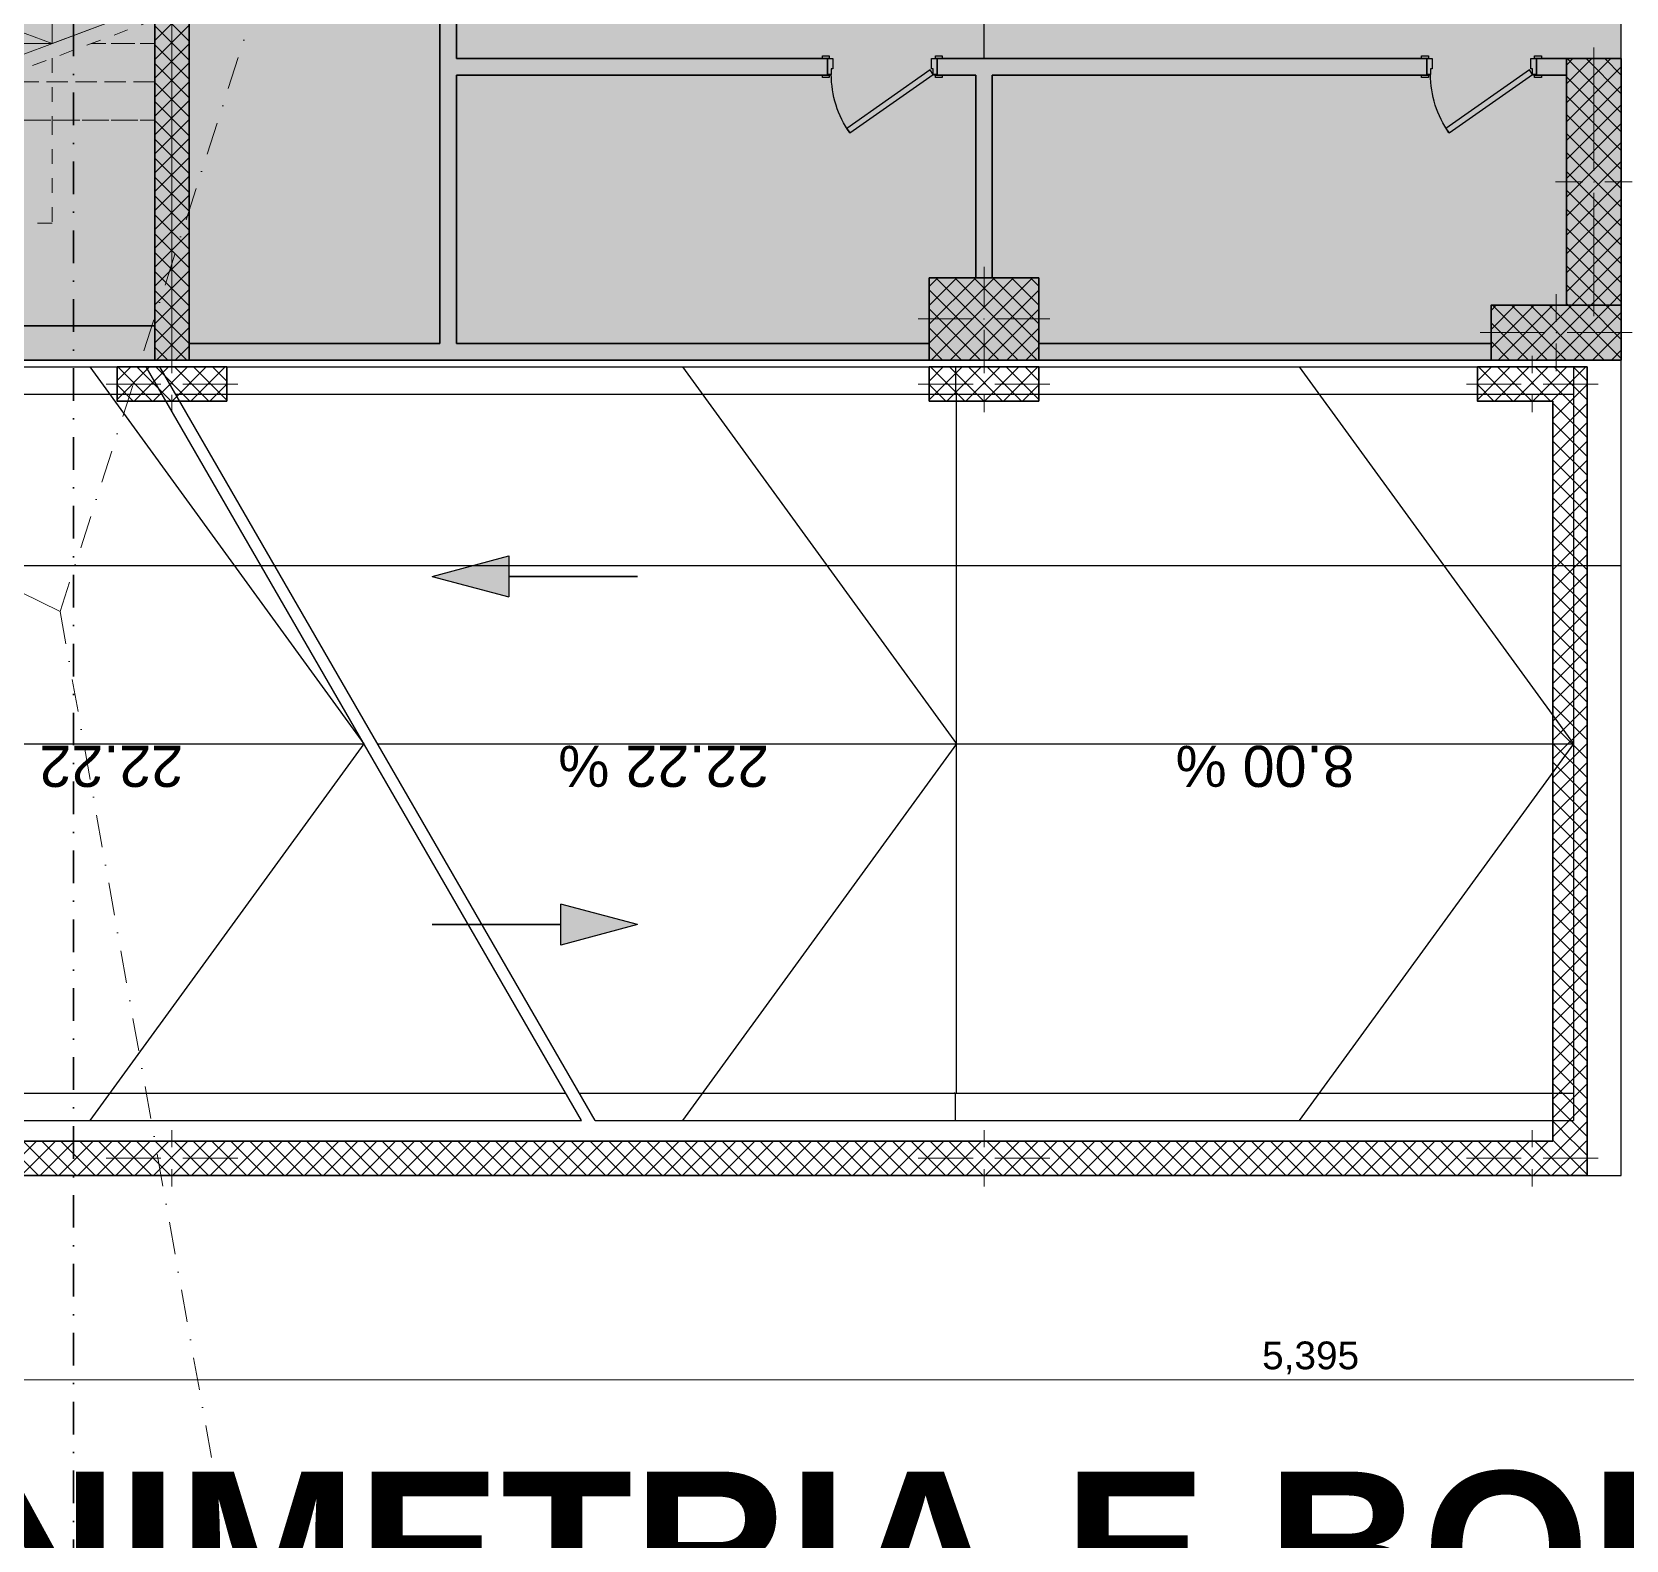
# Model space of a CAD drawing. Header units: millimetres. Extents: x -7085 to 122800, y -120799 to 121915.
# Drawn here: x 15803 to 27435, y -27612 to -16606 of the extents above; entities that cross this region are included whole.
import ezdxf
from ezdxf.enums import TextEntityAlignment as Align

# ---------------------------------------------------------------- set-up
doc = ezdxf.new("R2010")
doc.units = ezdxf.units.MM
doc.header["$MEASUREMENT"] = 0
for name, pattern in [('Dense Dotted', [132.291663, 0, -132.291663]), ('Dot & Dashed', [502.708322, 238.125, -132.291667, 0, -132.291655]), ('Small Dashed', [211.666667, 105.833333, -105.833333])]:
    doc.linetypes.add(name, pattern=pattern)
for name, color, linetype in [('A - Dimensionimi', 7, 'Continuous'), ('A - Muret', 7, 'Continuous'), ('A - Pllaka Themel', 7, 'Continuous'), ('A - Prerjet', 7, 'Continuous'), ('A - Shtyllat', 7, 'Continuous'), ('A -Polyline', 7, 'Continuous'), ('A1 - Bodrumi -1', 7, 'Continuous'), ('Structural - Stair & Railing', 7, 'Continuous')]:
    doc.layers.add(name, color=color, linetype=linetype)
for name, color, linetype, lineweight in [('A - Dimensionimi_Pen_No__1', 7, 'Continuous', 13), ('A - Dimensionimi_Pen_No__101', 252, 'Continuous', 13), ('A - Dimensionimi_Pen_No__47', 7, 'Continuous', 25), ('A - Muret_Pen_No__101', 252, 'Continuous', 13), ('A - Muret_Pen_No__7', 7, 'Continuous', 35), ('A - Parcelat_Pen_No__20', 1, 'Continuous', 0), ('A - Pllaka Themel_Pen_No__42', 8, 'Continuous', 25), ('A - Rampa_Pen_No__42', 8, 'Continuous', 25), ('A - Shtyllat_Pen_No__1', 7, 'Continuous', 13), ('A - Shtyllat_Pen_No__7', 7, 'Continuous', 35), ('A -Polyline_Pen_No__42', 8, 'Continuous', 25), ('A1 - Bodrumi -1_Pen_No__42', 8, 'Continuous', 25), ('ARCHICAD Doors_Pen_No__42', 8, 'Continuous', 25), ('Structural - Stair & Railing_Pen_No__11', 171, 'Continuous', 18)]:
    doc.layers.add(name, color=color, linetype=linetype, lineweight=lineweight)
for name, color, linetype, lineweight, true_color in [('A - Fill Zone_Pen_No__102', 7, 'Continuous', 13, 0xcccccc), ('A - Fill Zone_Pen_No__176', 7, 'Continuous', 15, 0x93a0c6), ('A - Muret_Pen_No__102', 7, 'Continuous', 13, 0xcccccc), ('A - Parcelat_Pen_No__161', 7, 'Continuous', 13, 0x6a6a6a), ('A - Prerjet_Pen_No__8', 7, 'Continuous', 35, 0xa80f02), ('A -Polyline_Pen_No__48', 7, 'Continuous', 25, 0xa80f02), ('A -Polyline_Pen_No__8', 7, 'Continuous', 35, 0xa80f02), ('Annotation - Text_Pen_No__62', 7, 'Continuous', 20, 0xaaaaaa), ('Structural - Stair & Railing_Pen_No__71', 171, 'Continuous', 20, 0xaaaaff), ('Structural - Stair & Railing_Pen_No__91', 171, 'Continuous', 13, 0xaaaaff)]:
    doc.layers.add(name, color=color, linetype=linetype, lineweight=lineweight, true_color=true_color)
doc.styles.add('GENERATED_STYLE_1', font='')
doc.styles.add('GENERATED_STYLE_2', font='')
doc.styles.get('GENERATED_STYLE_1').set_extended_font_data('Arial')
doc.styles.get('GENERATED_STYLE_2').set_extended_font_data('Arial', bold=True)
doc.dimstyles.new('GENERATED_STYLE__1', dxfattribs={"dimtxt": 202.500004, "dimasz": 71.25, "dimexe": 0.18, "dimexo": 100000, "dimgap": 0.09, "dimtad": 1, "dimtih": 1, "dimtoh": 1, "dimdec": 0, "dimlfac": 0.1, "dimzin": 0, "dimdsep": 46, "dimtxsty": 'GENERATED_STYLE_1', "dimblk": 'ARROWHEAD_6', "dimblk1": 'ARROWHEAD_6', "dimblk2": 'ARROWHEAD_6', "dimcen": 0.09, "dimclrd": 252, "dimclre": 252, "dimclrt": 7, "dimadec": 0, "dimazin": 0, "dimtfac": 1, "dimtdec": 4, "dimtmove": 0, "dimatfit": 3, "dimfxl": 0, "dimtolj": 1, "dimtzin": 0, "dimarcsym": 0})
pattern_1 = [(45, (0, 0), (-68.9429, 68.9429), []), (135, (0, 0), (68.9429, 68.9429), [])]

# ---------------------------------------------------------------- blocks, each defined once
blk = doc.blocks.new('Slab_1', base_point=(-1850, -20501))
at = {"layer": 'A - Pllaka Themel_Pen_No__42', "color": 8, "linetype": 'Continuous', "lineweight": 25, "flags": 128}
blk.add_lwpolyline([(-1850, -20501), (27400, -20501), (27400, 1500), (-1000, 1500), (-1000, -8551), (-1850, -8551)], close=True, dxfattribs=at)
blk = doc.blocks.new('Slab_3', base_point=(4150, -24950))
at = {"layer": 'A1 - Bodrumi -1_Pen_No__42', "color": 8, "linetype": 'Continuous', "lineweight": 25, "flags": 128}
blk.add_lwpolyline([(4150, -24950), (27400, -24951), (27400, -20501), (4150, -20501)], close=True, dxfattribs=at)
blk = doc.blocks.new('Stair_1')
at = {"layer": 'Structural - Stair & Railing_Pen_No__71', "linetype": 'Continuous', "lineweight": 20, "true_color": 0xaaaaff}
blk.add_hatch(color=161, dxfattribs=at).paths.add_polyline_path([(15912, -15291, 1), (15987, -15291, 1)])
at = {"layer": 'Structural - Stair & Railing_Pen_No__11', "color": 171, "linetype": 'Small Dashed', "lineweight": 18}
for p, q in [((14350, -15291), (13600, -15571)), ((14350, -15571), (14350, -15291)), ((15100, -15571), (14350, -15291)), ((14350, -17251), (14350, -15571)), ((16700, -16518), (15200, -17078)), ((15950, -16798), (15950, -17251)), ((14350, -18001), (14350, -17251)), ((15950, -17251), (15950, -18001)), ((15950, -18001), (14350, -18001))]:
    blk.add_line(p, q, dxfattribs=at)
at = {"layer": 'Structural - Stair & Railing_Pen_No__11', "color": 171, "linetype": 'Continuous', "lineweight": 18}
for p, q in [((16700, -15291), (15200, -15291)), ((15200, -15291), (15200, -15571)), ((15950, -15291), (15950, -15571)), ((16700, -15571), (16700, -15291)), ((15200, -15571), (16700, -15571)), ((16700, -15571), (15200, -15571)), ((15200, -15571), (15200, -15851)), ((15950, -15571), (15950, -16691)), ((16700, -15851), (16700, -15571)), ((15200, -15851), (16700, -15851)), ((16700, -15851), (15200, -15851)), ((15200, -15851), (15200, -16131)), ((16700, -16131), (16700, -15851)), ((15200, -16131), (16700, -16131)), ((16700, -16131), (15200, -16131)), ((15200, -16131), (15200, -16411)), ((16700, -16411), (16700, -16131)), ((15200, -16411), (16700, -16411)), ((16700, -16411), (15200, -16411)), ((15200, -16411), (15200, -16691)), ((16700, -16411), (15200, -16971)), ((15200, -16411), (15950, -16691)), ((15950, -16691), (16700, -16411)), ((15200, -16691), (15950, -16691)), ((15950, -16691), (15200, -16691)), ((15200, -16691), (15200, -16971))]:
    blk.add_line(p, q, dxfattribs=at)
for start, end in [(0, 180), (180, 0)]:
    blk.add_arc((15950, -15291), 37.5, start, end, dxfattribs=at)
at = {"layer": 'Structural - Stair & Railing_Pen_No__91', "color": 161, "linetype": 'Small Dashed', "lineweight": 13, "true_color": 0xaaaaff}
for p, q in [((15100, -15291), (13600, -15291)), ((13600, -15291), (13600, -15571)), ((15100, -15571), (15100, -15291)), ((15100, -15571), (13600, -15571)), ((13600, -15571), (13600, -15851)), ((13600, -15571), (15100, -15571)), ((15100, -15851), (15100, -15571)), ((15100, -15851), (13600, -15851)), ((13600, -15851), (13600, -16131)), ((13600, -15851), (15100, -15851)), ((15100, -16131), (15100, -15851)), ((15100, -16131), (13600, -16131)), ((13600, -16131), (13600, -16411)), ((13600, -16131), (15100, -16131)), ((15100, -16411), (15100, -16131)), ((15100, -16411), (13600, -16411)), ((13600, -16411), (13600, -16691)), ((13600, -16411), (15100, -16411)), ((15100, -16691), (15100, -16411)), ((16700, -16691), (16700, -16518)), ((15100, -16691), (13600, -16691)), ((13600, -16691), (13600, -16971)), ((13600, -16691), (15100, -16691)), ((15100, -16971), (15100, -16691)), ((16236, -16691), (16700, -16691)), ((16700, -16691), (16236, -16691)), ((16700, -16971), (16700, -16691)), ((13600, -16971), (13600, -17251)), ((15100, -16971), (13600, -16971)), ((13600, -16971), (15100, -16971)), ((15100, -17251), (15100, -16971)), ((15486, -16971), (16700, -16971)), ((16700, -16971), (15486, -16971)), ((16700, -17251), (16700, -16971)), ((15200, -17078), (15200, -17251)), ((15100, -17251), (13600, -17251)), ((13600, -17251), (13600, -18751)), ((13600, -17251), (15100, -17251)), ((15200, -17251), (15100, -17251)), ((15200, -17251), (16700, -17251)), ((16700, -17251), (15200, -17251)), ((16700, -18751), (16700, -17251)), ((13600, -18751), (16700, -18751))]:
    blk.add_line(p, q, dxfattribs=at)
at = {"layer": 'Structural - Stair & Railing_Pen_No__91', "color": 161, "linetype": 'Continuous', "lineweight": 13, "true_color": 0xaaaaff}
for p, q in [((16700, -15341), (15200, -15341)), ((15200, -15341), (15200, -16971)), ((16700, -16411), (16700, -15341))]:
    blk.add_line(p, q, dxfattribs=at)
at = {"layer": 'Structural - Stair & Railing_Pen_No__71', "color": 161, "lineweight": 20, "true_color": 0xaaaaff, "char_height": 75, "attachment_point": 4, "style": 'GENERATED_STYLE_1'}
for s, insert in [('\\A1;{\\pql;\\fArial|b0|i0|c0|p34;DOWN}', (14187, -15187)), ('\\A1;{\\pql;\\fArial|b0|i0|c0|p34;16}', (14911, -15212)), ('\\A1;{\\pql;\\fArial|b0|i0|c0|p34;15}', (14911, -15492)), ('\\A1;{\\pql;\\fArial|b0|i0|c0|p34;14}', (14911, -15772)), ('\\A1;{\\pql;\\fArial|b0|i0|c0|p34;13}', (14911, -16052)), ('\\A1;{\\pql;\\fArial|b0|i0|c0|p34;12}', (14911, -16332)), ('\\A1;{\\pql;\\fArial|b0|i0|c0|p34;11}', (14919, -16612)), ('\\A1;{\\pql;\\fArial|b0|i0|c0|p34;10}', (14911, -16892)), ('\\A1;{\\pql;\\fArial|b0|i0|c0|p34;9}', (14968, -17172))]:
    blk.add_mtext(s, dxfattribs=dict(at, insert=insert))
at = {"layer": 'Structural - Stair & Railing_Pen_No__71', "color": 161, "lineweight": 20, "true_color": 0xaaaaff, "char_height": 75, "style": 'GENERATED_STYLE_1'}
for s, insert, attachment_point, rotation in [('\\A1;{\\pql;\\fArial|b0|i0|c0|p34;UP}', (16021, -15195), 4, 180), ('\\A1;{\\pql;\\fArial|b0|i0|c0|p34;1}', (15332, -15370), 4, 180), ('\\A1;{\\pql;\\fArial|b0|i0|c0|p34;2}', (15332, -15650), 4, 180), ('\\A1;{\\pql;\\fArial|b0|i0|c0|p34;3}', (15332, -15929), 4, 180), ('\\A1;{\\pqc;\\pt0,5325;\\fArial|b0|i0|c0|p34;16R x \\fArial|b0|i0|c0|p34;17\\fArial|b0|i0|c0|p34;\\A1{\\H.66x;\\S^  ;}\\fArial|b0|i0|c0|p34;\\fArial|b0|i0|c0|p34;\\fArial|b0|i0|c0|p34;\\fArial|b0|i0|c0|p34;\\A1{\\H.66x;\\S^  ;}\\fArial|b0|i0|c0|p34;\\fArial|b0|i0|c0|p34;\\fArial|b0|i0|c0|p34;\\fArial|b0|i0|c0|p34;\\A1{\\H.66x;\\S^  ;}\\fArial|b0|i0|c0|p34;}', (15926, -16271), 8, 90), ('\\A1;{\\pqc;\\pt0,5325;\\fArial|b0|i0|c0|p34;15G x \\fArial|b0|i0|c0|p34;28\\fArial|b0|i0|c0|p34;\\A1{\\H.66x;\\S^  ;}\\fArial|b0|i0|c0|p34;\\fArial|b0|i0|c0|p34;\\fArial|b0|i0|c0|p34;\\fArial|b0|i0|c0|p34;\\A1{\\H.66x;\\S^  ;}\\fArial|b0|i0|c0|p34;\\fArial|b0|i0|c0|p34;\\fArial|b0|i0|c0|p34;\\fArial|b0|i0|c0|p34;\\A1{\\H.66x;\\S^  ;}\\fArial|b0|i0|c0|p34;}', (15967, -16271), 2, 90), ('\\A1;{\\pql;\\fArial|b0|i0|c0|p34;4}', (15332, -16210), 4, 180), ('\\A1;{\\pql;\\fArial|b0|i0|c0|p34;5}', (15332, -16490), 4, 180), ('\\A1;{\\pql;\\fArial|b0|i0|c0|p34;6}', (15332, -16770), 4, 180), ('\\A1;{\\pql;\\fArial|b0|i0|c0|p34;7}', (15332, -17050), 4, 180), ('\\A1;{\\pql;\\fArial|b0|i0|c0|p34;8}', (15332, -17330), 4, 180)]:
    blk.add_mtext(s, dxfattribs=dict(at, insert=insert, attachment_point=attachment_point, rotation=rotation))
blk = doc.blocks.new('Wall_2', base_point=(13600, -19001))
at = {"layer": 'A - Muret_Pen_No__101', "linetype": 'Continuous', "lineweight": 0, "true_color": 0xb2b2b2}
blk.add_hatch(color=253, dxfattribs=at).paths.add_polyline_path([(13600, -19001), (16700, -19001), (16700, -18751), (13600, -18751)])
at = {"layer": 'A - Muret_Pen_No__7', "color": 7, "linetype": 'Continuous', "lineweight": 35, "flags": 128}
for points in [[(16700, -18751), (13600, -18751)], [(13600, -19001), (16700, -19001)]]:
    blk.add_lwpolyline(points, dxfattribs=at)
blk = doc.blocks.new('Door 22')
at = {"layer": 'ARCHICAD Doors_Pen_No__42', "color": 8, "linetype": 'Continuous', "lineweight": 25}
for p, q in [((-260, 394), (-237, 427)), ((349, -33), (-260, 394)), ((-237, 427), (372, 0)), ((-387, 24), (-437, 24)), ((-437, 24), (-437, 5)), ((-437, 5), (-387, 5)), ((-400, 5), (-437, 5)), ((-400, 5), (-437, 5)), ((-375, 5), (-400, 5)), ((-400, 5), (-400, 0)), ((-400, 0), (-400, 5)), ((-400, 0), (-400, 5)), ((-400, 0), (-375, 0)), ((-372, 0), (-400, 0)), ((-400, 0), (-400, -115)), ((-400, -115), (-400, 0)), ((-400, -115), (-400, 0)), ((-387, 5), (-387, 24)), ((-375, 0), (-375, 5)), ((-372, -40), (-372, 0)), ((372, 0), (349, -33)), ((400, 0), (372, 0)), ((372, 0), (372, -40)), ((400, 5), (375, 5)), ((375, 5), (375, 0)), ((375, 0), (400, 0)), ((437, 24), (387, 24)), ((387, 24), (387, 5)), ((387, 5), (437, 5)), ((400, 0), (400, 5)), ((400, 0), (400, 5)), ((400, 0), (400, 5)), ((400, 5), (437, 5)), ((400, 5), (437, 5)), ((400, -115), (400, 0)), ((400, -115), (400, 0)), ((400, -115), (400, 0)), ((437, 5), (437, 24)), ((-387, -115), (-437, -115)), ((-437, -115), (-437, -134)), ((-400, -115), (-437, -115)), ((-400, -115), (-437, -115)), ((-400, -115), (-360, -115)), ((-387, -134), (-387, -115)), ((-360, -40), (-372, -40)), ((-360, -115), (-360, -40)), ((372, -40), (360, -40)), ((360, -40), (360, -115)), ((360, -115), (400, -115)), ((437, -115), (387, -115)), ((387, -115), (387, -134)), ((400, -115), (437, -115)), ((400, -115), (437, -115)), ((437, -134), (437, -115)), ((-437, -134), (-387, -134)), ((387, -134), (437, -134))]:
    blk.add_line(p, q, dxfattribs=at)
blk.add_arc((372, 0), 744, 145, 180, dxfattribs=at)
blk = doc.blocks.new('Wall_12', base_point=(18900, -16801))
at = {"layer": 'A - Muret_Pen_No__102', "linetype": 'Continuous', "lineweight": 0, "true_color": 0xcccccc}
for points in [[(18900, -16921), (21608, -16921), (21608, -16801), (18900, -16801)], [(22408, -16801), (22408, -16921), (25980, -16921), (25980, -16801)], [(26780, -16801), (26780, -16921), (27000, -16921), (27000, -16801)]]:
    blk.add_hatch(color=254, dxfattribs=at).paths.add_polyline_path(points)
at = {"layer": 'A - Muret_Pen_No__7', "color": 7, "linetype": 'Continuous', "lineweight": 35}
for p, q in [((21608, -16801), (21571, -16801)), ((21608, -16801), (21608, -16916)), ((22408, -16801), (22445, -16801)), ((22408, -16801), (22408, -16916)), ((25980, -16801), (25943, -16801)), ((25980, -16801), (25980, -16916)), ((26780, -16801), (26817, -16801)), ((26780, -16801), (26780, -16916)), ((21608, -16921), (21571, -16921)), ((21608, -16916), (21608, -16921)), ((22408, -16916), (22408, -16921)), ((22408, -16921), (22445, -16921)), ((25980, -16921), (25943, -16921)), ((25980, -16916), (25980, -16921)), ((26780, -16916), (26780, -16921)), ((26780, -16921), (26817, -16921))]:
    blk.add_line(p, q, dxfattribs=at)
at = {"layer": 'A - Muret_Pen_No__7', "color": 7, "linetype": 'Continuous', "lineweight": 35, "flags": 128}
for points in [[(21608, -16801), (18900, -16801)], [(25980, -16801), (22408, -16801)], [(27000, -16801), (26780, -16801)], [(18900, -16921), (21608, -16921)], [(22408, -16921), (22690, -16921)], [(22810, -16921), (25980, -16921)], [(26780, -16921), (27000, -16921)]]:
    blk.add_lwpolyline(points, dxfattribs=at)
at = {"layer": 'ARCHICAD Doors_Pen_No__42', "color": 8, "linetype": 'Continuous', "lineweight": 25, "xscale": -1, "zscale": 1000, "rotation": 180}
for p in [(22008, -16916), (26380, -16916)]:
    blk.add_blockref('Door 22', p, dxfattribs=at)
blk = doc.blocks.new('Wall_13', base_point=(18900, -14751))
at = {"layer": 'A - Muret_Pen_No__102', "linetype": 'Continuous', "lineweight": 0, "true_color": 0xcccccc}
blk.add_hatch(color=254, dxfattribs=at).paths.add_polyline_path([(18780, -14751), (18780, -18881), (18900, -18881), (18900, -14751)])
at = {"layer": 'A - Muret_Pen_No__7', "color": 7, "linetype": 'Continuous', "lineweight": 35, "flags": 128}
for points in [[(18780, -14751), (18780, -18881)], [(18900, -16801), (18900, -14751)], [(18900, -18881), (18900, -16921)]]:
    blk.add_lwpolyline(points, dxfattribs=at)
blk = doc.blocks.new('Wall_18', base_point=(16950, -19001))
at = {"layer": 'A - Muret_Pen_No__102', "linetype": 'Continuous', "lineweight": 0, "true_color": 0xcccccc}
for points in [[(16950, -19001), (22350, -19001), (22350, -18881), (16950, -18881)], [(23150, -19001), (26450, -19001), (26450, -18881), (23150, -18881)]]:
    blk.add_hatch(color=254, dxfattribs=at).paths.add_polyline_path(points)
at = {"layer": 'A - Muret_Pen_No__7', "color": 7, "linetype": 'Continuous', "lineweight": 35, "flags": 128}
for points in [[(18780, -18881), (16950, -18881)], [(22350, -18881), (18900, -18881)], [(26450, -18881), (23150, -18881)], [(16950, -19001), (22350, -19001)], [(23150, -19001), (26450, -19001)]]:
    blk.add_lwpolyline(points, dxfattribs=at)
blk = doc.blocks.new('Wall_30', base_point=(22750, -16801))
at = {"layer": 'A - Muret_Pen_No__102', "linetype": 'Continuous', "lineweight": 0, "true_color": 0xcccccc}
blk.add_hatch(color=254, dxfattribs=at).paths.add_polyline_path([(22690, -16921), (22690, -18401), (22810, -18401), (22810, -16921)])
at = {"layer": 'A - Muret_Pen_No__7', "color": 7, "linetype": 'Continuous', "lineweight": 35, "flags": 128}
for points in [[(22690, -16921), (22690, -18401)], [(22810, -18401), (22810, -16921)]]:
    blk.add_lwpolyline(points, dxfattribs=at)
blk = doc.blocks.new('Wall_32', base_point=(5825, -24950))
at = {"layer": 'A - Muret_Pen_No__101', "linetype": 'Continuous', "lineweight": 13}
h = blk.add_hatch(dxfattribs=at)
h.set_pattern_fill('Concrete_Block', color=252, style=0, pattern_type=2)
h.set_pattern_definition(pattern_1)
h.paths.add_polyline_path([(6425, -24950), (9500, -24950), (9500, -24701), (10300, -24701), (10300, -24950), (13075, -24951), (13075, -24701), (13875, -24701), (13875, -24951), (16425, -24951), (16425, -24701), (17225, -24701), (17225, -24951), (22350, -24951), (22350, -24701), (6425, -24700)])
h = blk.add_hatch(dxfattribs=at)
h.set_pattern_fill('Concrete_Block', color=252, style=0, pattern_type=2)
h.set_pattern_definition(pattern_1)
h.paths.add_polyline_path([(23150, -24951), (27050, -24951), (27050, -24951), (26350, -24951), (26350, -24701), (23150, -24701)])
at = {"layer": 'A - Muret_Pen_No__7', "color": 7, "linetype": 'Continuous', "lineweight": 35, "flags": 128}
for points in [[(22350, -24701), (6425, -24700)], [(26350, -24701), (23150, -24701)], [(13875, -24951), (16425, -24951)], [(17225, -24951), (22350, -24951)], [(23150, -24951), (27050, -24951)]]:
    blk.add_lwpolyline(points, dxfattribs=at)
blk = doc.blocks.new('Wall_33', base_point=(27150, -24951))
at = {"layer": 'A - Muret_Pen_No__101', "linetype": 'Continuous', "lineweight": 13}
h = blk.add_hatch(dxfattribs=at)
h.set_pattern_fill('Concrete_Block', color=252, style=0, pattern_type=2)
h.set_pattern_definition(pattern_1)
h.paths.add_polyline_path([(26900, -24701), (27150, -24701), (27150, -19050), (26900, -19050), (26900, -19050), (27150, -19050), (27150, -19300), (26900, -19300)])
h = blk.add_hatch(dxfattribs=at)
h.set_pattern_fill('Concrete_Block', color=252, style=0, pattern_type=2)
h.set_pattern_definition(pattern_1)
h.paths.add_polyline_path([(26900, -24951), (27150, -24951), (26900, -24951)])
at = {"layer": 'A - Muret_Pen_No__7', "color": 7, "linetype": 'Continuous', "lineweight": 35, "flags": 128}
for points in [[(27150, -19050), (26900, -19050)], [(27150, -24701), (27150, -19050)], [(26900, -19300), (26900, -24701)], [(26900, -24951), (27150, -24951)]]:
    blk.add_lwpolyline(points, dxfattribs=at)
blk = doc.blocks.new('Column_5', base_point=(16825, -15201))
at = {"layer": 'A - Shtyllat', "linetype": 'Continuous', "lineweight": 0, "true_color": 0x000000}
h = blk.add_hatch(dxfattribs=at)
h.set_pattern_fill('Concrete_Block', color=18, style=0, pattern_type=2)
h.set_pattern_definition(pattern_1)
h.paths.add_polyline_path([(16700, -19001), (16950, -19001), (16950, -11401), (16700, -11401)])
at = {"layer": 'A - Shtyllat_Pen_No__1', "color": 7, "linetype": 'Continuous', "lineweight": 13}
for p, q in [((16825, -15121), (16825, -11321)), ((16745, -15201), (16620, -15201)), ((16905, -15201), (17030, -15201)), ((16825, -15281), (16825, -19081))]:
    blk.add_line(p, q, dxfattribs=at)
blk.add_point((16825, -15201), dxfattribs=at)
at = {"layer": 'A - Shtyllat_Pen_No__7', "color": 7, "linetype": 'Continuous', "lineweight": 35, "flags": 128}
blk.add_lwpolyline([(16700, -19001), (16950, -19001), (16950, -11401), (16700, -11401)], close=True, dxfattribs=at)
blk = doc.blocks.new('Column_17', base_point=(22750, -18701))
at = {"layer": 'A - Shtyllat', "linetype": 'Continuous', "lineweight": 0, "true_color": 0x000000}
h = blk.add_hatch(dxfattribs=at)
h.set_pattern_fill('Concrete_Block', color=18, style=0, pattern_type=2)
h.set_pattern_definition(pattern_1)
h.paths.add_polyline_path([(22350, -18401), (22350, -19001), (23150, -19001), (23150, -18401)])
at = {"layer": 'A - Shtyllat_Pen_No__1', "color": 7, "linetype": 'Continuous', "lineweight": 13}
for p, q in [((22750, -18621), (22750, -18321)), ((22670, -18701), (22270, -18701)), ((22830, -18701), (23230, -18701)), ((22750, -18781), (22750, -19081))]:
    blk.add_line(p, q, dxfattribs=at)
blk.add_point((22750, -18701), dxfattribs=at)
at = {"layer": 'A - Shtyllat_Pen_No__7', "color": 7, "linetype": 'Continuous', "lineweight": 35, "flags": 128}
blk.add_lwpolyline([(22350, -18401), (22350, -19001), (23150, -19001), (23150, -18401)], close=True, dxfattribs=at)
blk = doc.blocks.new('Column_20', base_point=(27200, -17701))
at = {"layer": 'A - Shtyllat', "linetype": 'Continuous', "lineweight": 0, "true_color": 0x000000}
h = blk.add_hatch(dxfattribs=at)
h.set_pattern_fill('Concrete_Block', color=18, style=0, pattern_type=2)
h.set_pattern_definition(pattern_1)
h.paths.add_polyline_path([(27000, -16801), (27000, -18601), (27400, -18601), (27400, -16801)])
at = {"layer": 'A - Shtyllat_Pen_No__1', "color": 7, "linetype": 'Continuous', "lineweight": 13}
for p, q in [((27200, -17621), (27200, -16721)), ((27120, -17701), (26920, -17701)), ((27200, -17781), (27200, -18681)), ((27280, -17701), (27480, -17701))]:
    blk.add_line(p, q, dxfattribs=at)
blk.add_point((27200, -17701), dxfattribs=at)
at = {"layer": 'A - Shtyllat_Pen_No__7', "color": 7, "linetype": 'Continuous', "lineweight": 35, "flags": 128}
blk.add_lwpolyline([(27000, -16801), (27400, -16801), (27400, -18601), (27000, -18601)], close=True, dxfattribs=at)
blk = doc.blocks.new('Column_21', base_point=(26925, -18801))
at = {"layer": 'A - Shtyllat', "linetype": 'Continuous', "lineweight": 0, "true_color": 0x000000}
h = blk.add_hatch(dxfattribs=at)
h.set_pattern_fill('Concrete_Block', color=18, style=0, pattern_type=2)
h.set_pattern_definition(pattern_1)
h.paths.add_polyline_path([(26450, -19001), (27400, -19001), (27400, -18601), (26450, -18601)])
at = {"layer": 'A - Shtyllat_Pen_No__1', "color": 7, "linetype": 'Continuous', "lineweight": 13}
for p, q in [((26925, -18721), (26925, -18521)), ((26845, -18801), (26370, -18801)), ((27005, -18801), (27480, -18801)), ((26925, -18881), (26925, -19081))]:
    blk.add_line(p, q, dxfattribs=at)
blk.add_point((26925, -18801), dxfattribs=at)
at = {"layer": 'A - Shtyllat_Pen_No__7', "color": 7, "linetype": 'Continuous', "lineweight": 35, "flags": 128}
blk.add_lwpolyline([(26450, -19001), (26450, -18601), (27400, -18601), (27400, -19001)], close=True, dxfattribs=at)
blk = doc.blocks.new('Column_63', base_point=(22750, -24826))
at = {"layer": 'A - Shtyllat', "linetype": 'Continuous', "lineweight": 0, "true_color": 0x000000}
h = blk.add_hatch(dxfattribs=at)
h.set_pattern_fill('Concrete_Block', color=18, style=0, pattern_type=2)
h.set_pattern_definition(pattern_1)
h.paths.add_polyline_path([(22350, -24951), (23150, -24951), (23150, -24701), (22350, -24701)])
at = {"layer": 'A - Shtyllat_Pen_No__1', "color": 7, "linetype": 'Continuous', "lineweight": 13}
for p, q in [((22750, -24746), (22750, -24621)), ((22670, -24826), (22270, -24826)), ((22830, -24826), (23230, -24826)), ((22750, -24906), (22750, -25031))]:
    blk.add_line(p, q, dxfattribs=at)
blk.add_point((22750, -24826), dxfattribs=at)
at = {"layer": 'A - Shtyllat_Pen_No__7', "color": 7, "linetype": 'Continuous', "lineweight": 35, "flags": 128}
for points in [[(23150, -24701), (22350, -24701)], [(22350, -24951), (23150, -24951)]]:
    blk.add_lwpolyline(points, dxfattribs=at)
blk = doc.blocks.new('Column_65', base_point=(16825, -24826))
at = {"layer": 'A - Shtyllat', "linetype": 'Continuous', "lineweight": 0, "true_color": 0x000000}
h = blk.add_hatch(dxfattribs=at)
h.set_pattern_fill('Concrete_Block', color=18, style=0, pattern_type=2)
h.set_pattern_definition(pattern_1)
h.paths.add_polyline_path([(16425, -24951), (17225, -24951), (17225, -24701), (16425, -24701)])
h = blk.add_hatch(dxfattribs=at)
h.set_pattern_fill('Concrete_Block', color=18, style=0, pattern_type=2)
h.set_pattern_definition(pattern_1)
h.paths.add_polyline_path([(16425, -24951), (16425, -24951), (17225, -24951), (17225, -24951)])
at = {"layer": 'A - Shtyllat_Pen_No__1', "color": 7, "linetype": 'Continuous', "lineweight": 13}
for p, q in [((16825, -24746), (16825, -24621)), ((16745, -24826), (16345, -24826)), ((16905, -24826), (17305, -24826)), ((16825, -24906), (16825, -25031))]:
    blk.add_line(p, q, dxfattribs=at)
blk.add_point((16825, -24826), dxfattribs=at)
at = {"layer": 'A - Shtyllat_Pen_No__7', "color": 7, "linetype": 'Continuous', "lineweight": 35, "flags": 128}
blk.add_lwpolyline([(16425, -24951), (16425, -24951), (17225, -24951), (17225, -24951)], dxfattribs=at)
blk = doc.blocks.new('Column_66', base_point=(26750, -24826))
at = {"layer": 'A - Shtyllat', "linetype": 'Continuous', "lineweight": 0, "true_color": 0x000000}
h = blk.add_hatch(dxfattribs=at)
h.set_pattern_fill('Concrete_Block', color=18, style=0, pattern_type=2)
h.set_pattern_definition(pattern_1)
h.paths.add_polyline_path([(26350, -24701), (26350, -24701), (26900, -24701), (26900, -24701)])
h = blk.add_hatch(dxfattribs=at)
h.set_pattern_fill('Concrete_Block', color=18, style=0, pattern_type=2)
h.set_pattern_definition(pattern_1)
h.paths.add_polyline_path([(26350, -24951), (26900, -24951), (26900, -24701), (26350, -24701)])
h = blk.add_hatch(dxfattribs=at)
h.set_pattern_fill('Concrete_Block', color=18, style=0, pattern_type=2)
h.set_pattern_definition(pattern_1)
h.paths.add_polyline_path([(26900, -24701), (26900, -24701), (27050, -24701), (27050, -24951), (27150, -24951), (27150, -24701)])
h = blk.add_hatch(dxfattribs=at)
h.set_pattern_fill('Concrete_Block', color=18, style=0, pattern_type=2)
h.set_pattern_definition(pattern_1)
h.paths.add_polyline_path([(26900, -24951), (27050, -24951), (27050, -24701), (26900, -24701)])
h = blk.add_hatch(dxfattribs=at)
h.set_pattern_fill('Concrete_Block', color=18, style=0, pattern_type=2)
h.set_pattern_definition(pattern_1)
h.paths.add_polyline_path([(27150, -24701), (27150, -24951), (27150, -24701)])
at = {"layer": 'A - Shtyllat_Pen_No__1', "color": 7, "linetype": 'Continuous', "lineweight": 13}
for p, q in [((26750, -24746), (26750, -24621)), ((26670, -24826), (26270, -24826)), ((26830, -24826), (27230, -24826)), ((26750, -24906), (26750, -25031))]:
    blk.add_line(p, q, dxfattribs=at)
blk.add_point((26750, -24826), dxfattribs=at)
at = {"layer": 'A - Shtyllat_Pen_No__7', "color": 7, "linetype": 'Continuous', "lineweight": 35, "flags": 128}
for points in [[(26350, -24701), (26350, -24701)], [(26900, -24701), (26350, -24701)], [(27150, -24951), (27150, -24701)]]:
    blk.add_lwpolyline(points, dxfattribs=at)
blk = doc.blocks.new('Column_67', base_point=(22750, -19175))
at = {"layer": 'A - Shtyllat', "linetype": 'Continuous', "lineweight": 0, "true_color": 0x000000}
h = blk.add_hatch(dxfattribs=at)
h.set_pattern_fill('Concrete_Block', color=18, style=0, pattern_type=2)
h.set_pattern_definition(pattern_1)
h.paths.add_polyline_path([(23150, -19050), (22350, -19050), (22350, -19300), (23150, -19300)])
at = {"layer": 'A - Shtyllat_Pen_No__1', "color": 7, "linetype": 'Continuous', "lineweight": 13}
for p, q in [((22750, -19095), (22750, -18970)), ((22670, -19175), (22270, -19175)), ((22830, -19175), (23230, -19175)), ((22750, -19255), (22750, -19380))]:
    blk.add_line(p, q, dxfattribs=at)
blk.add_point((22750, -19175), dxfattribs=at)
at = {"layer": 'A - Shtyllat_Pen_No__7', "color": 7, "linetype": 'Continuous', "lineweight": 35, "flags": 128}
blk.add_lwpolyline([(23150, -19050), (22350, -19050), (22350, -19300), (23150, -19300)], close=True, dxfattribs=at)
blk = doc.blocks.new('Column_68', base_point=(26750, -19175))
at = {"layer": 'A - Shtyllat', "linetype": 'Continuous', "lineweight": 0, "true_color": 0x000000}
h = blk.add_hatch(dxfattribs=at)
h.set_pattern_fill('Concrete_Block', color=18, style=0, pattern_type=2)
h.set_pattern_definition(pattern_1)
h.paths.add_polyline_path([(26350, -19050), (26350, -19300), (26900, -19300), (26900, -19050)])
h = blk.add_hatch(dxfattribs=at)
h.set_pattern_fill('Concrete_Block', color=18, style=0, pattern_type=2)
h.set_pattern_definition(pattern_1)
h.paths.add_polyline_path([(26900, -19050), (26900, -19300), (27150, -19300), (27150, -19050)])
at = {"layer": 'A - Shtyllat_Pen_No__1', "color": 7, "linetype": 'Continuous', "lineweight": 13}
for p, q in [((26750, -19095), (26750, -18970)), ((26670, -19175), (26270, -19175)), ((26830, -19175), (27230, -19175)), ((26750, -19255), (26750, -19380))]:
    blk.add_line(p, q, dxfattribs=at)
blk.add_point((26750, -19175), dxfattribs=at)
at = {"layer": 'A - Shtyllat_Pen_No__7', "color": 7, "linetype": 'Continuous', "lineweight": 35, "flags": 128}
for points in [[(26350, -19050), (26350, -19300), (26900, -19300)], [(26900, -19050), (26350, -19050)]]:
    blk.add_lwpolyline(points, dxfattribs=at)
blk = doc.blocks.new('Straight Ramp 22')
at = {"layer": 'A - Rampa_Pen_No__42', "color": 8, "linetype": 'Continuous', "lineweight": 25}
for p, q in [((0, 2750), (10313, 2750)), ((8725, 0), (6725, 2750)), ((10313, 2750), (7137, -2750)), ((10413, 2750), (7237, -2750)), ((10413, 2750), (17550, 2750)), ((13050, 0), (11050, 2750)), ((13042, 2750), (13042, 2550)), ((17550, 0), (15550, 2750)), ((17550, -2750), (17550, 2750)), ((0, 2550), (10197, 2550)), ((0, 2550), (10197, 2550)), ((10297, 2550), (17550, 2550)), ((10297, 2550), (17550, 2550)), ((13050, 2550), (13050, -2550)), ((0, 0), (8725, 0)), ((6725, -2750), (8725, 0)), ((8825, 0), (17550, 0)), ((11050, -2750), (13050, 0)), ((15550, -2750), (17550, 0)), ((0, -2550), (7253, -2550)), ((0, -2550), (7253, -2550)), ((7353, -2550), (17550, -2550)), ((7353, -2550), (17550, -2550)), ((13042, -2750), (13042, -2550)), ((0, -2750), (7137, -2750)), ((7237, -2750), (17550, -2750))]:
    blk.add_line(p, q, dxfattribs=at)
for p in [(13034, 2550), (13034, -2550)]:
    blk.add_point(p, dxfattribs=at)
at = {"layer": 'A - Rampa_Pen_No__42', "color": 8, "linetype": 'Continuous', "lineweight": 25, "style": 'GENERATED_STYLE_1'}
for tag, p in [('ascentPercentage_0', (2250, 188)), ('percentage_0', (6637, 188)), ('percentage_1', (10912, 188)), ('ascentPercentage_1', (15300, 188))]:
    blk.add_attdef(tag, text='', height=300, dxfattribs=at).set_placement(p, align=Align.MIDDLE_CENTER)
blk = doc.blocks.new('Polyline_5', base_point=(18723, -23121))
at = {"layer": 'A -Polyline_Pen_No__48', "linetype": 'Continuous', "lineweight": 25, "true_color": 0xa80f02}
blk.add_hatch(color=14, dxfattribs=at).paths.add_polyline_path([(20223, -23121), (19663, -22971), (19663, -23271)])
at = {"layer": 'A -Polyline_Pen_No__48', "color": 14, "linetype": 'Continuous', "lineweight": 25, "true_color": 0xa80f02}
for p, q in [((20223, -23121), (19663, -22971)), ((19663, -23271), (19663, -22971)), ((20223, -23121), (19663, -23271))]:
    blk.add_line(p, q, dxfattribs=at)
at = {"layer": 'A -Polyline_Pen_No__8', "color": 14, "linetype": 'Continuous', "lineweight": 35, "true_color": 0xa80f02, "flags": 128}
blk.add_lwpolyline([(18723, -23121), (19663, -23121)], dxfattribs=at)
blk = doc.blocks.new('Polyline_6', base_point=(20223, -20579))
at = {"layer": 'A -Polyline_Pen_No__48', "linetype": 'Continuous', "lineweight": 25, "true_color": 0xa80f02}
blk.add_hatch(color=14, dxfattribs=at).paths.add_polyline_path([(18723, -20579), (19283, -20729), (19283, -20429)])
at = {"layer": 'A -Polyline_Pen_No__48', "color": 14, "linetype": 'Continuous', "lineweight": 25, "true_color": 0xa80f02}
for p, q in [((18723, -20579), (19283, -20429)), ((19283, -20429), (19283, -20729)), ((18723, -20579), (19283, -20729))]:
    blk.add_line(p, q, dxfattribs=at)
at = {"layer": 'A -Polyline_Pen_No__8', "color": 14, "linetype": 'Continuous', "lineweight": 35, "true_color": 0xa80f02, "flags": 128}
blk.add_lwpolyline([(20223, -20579), (19283, -20579)], dxfattribs=at)
blk = doc.blocks.new('*D158')
at = {"layer": 'A - Dimensionimi_Pen_No__101', "color": 252, "linetype": 'Continuous', "lineweight": 13}
for p, q in [((-1850, -26513), (-1850, -26373)), ((52100, -26513), (52100, -26373)), ((-1906, -26443), (-1850, -26443)), ((-1850, -26443), (52100, -26443)), ((52100, -26443), (52156, -26443))]:
    blk.add_line(p, q, dxfattribs=at)
at = {"layer": 'A - Dimensionimi_Pen_No__47', "color": 7, "linetype": 'Continuous', "lineweight": 25}
for p, q in [((-1813, -26406), (-1888, -26481)), ((52062, -26481), (52137, -26406))]:
    blk.add_line(p, q, dxfattribs=at)
at = {"layer": 'A - Dimensionimi_Pen_No__1', "color": 7, "lineweight": 13, "insert": (24779, -26403), "char_height": 202.5, "attachment_point": 7, "style": 'GENERATED_STYLE_1'}
blk.add_mtext('\\A1;{\\pql;\\fArial|b0|i0|c0|p34;5,395}', dxfattribs=at)
blk = doc.blocks.new('ARROWHEAD_6')
at = {"color": 0, "linetype": 'Continuous', "lineweight": 0}
for p, q in [((0, 0), (-1, 0)), ((-0.5, -0.5), (0.5, 0.5))]:
    blk.add_line(p, q, dxfattribs=at)
blk = doc.blocks.new('Cutting Plane_2', base_point=(16107, -30585))
at = {"layer": 'A - Prerjet_Pen_No__8', "color": 14, "linetype": 'Dot & Dashed', "lineweight": 35, "true_color": 0xa80f02}
blk.add_line((16107, -30360), (16107, 3640), dxfattribs=at)
blk = doc.blocks.new('Column_73', base_point=(16825, -19175))
at = {"layer": 'A - Shtyllat', "linetype": 'Continuous', "lineweight": 0, "true_color": 0x000000}
h = blk.add_hatch(dxfattribs=at)
h.set_pattern_fill('Concrete_Block', color=18, style=0, pattern_type=2)
h.set_pattern_definition(pattern_1)
h.paths.add_polyline_path([(17225, -19050), (16425, -19050), (16425, -19300), (17225, -19300)])
at = {"layer": 'A - Shtyllat_Pen_No__1', "color": 7, "linetype": 'Continuous', "lineweight": 13}
for p, q in [((16825, -19095), (16825, -18970)), ((16745, -19175), (16345, -19175)), ((16905, -19175), (17305, -19175)), ((16825, -19255), (16825, -19380))]:
    blk.add_line(p, q, dxfattribs=at)
blk.add_point((16825, -19175), dxfattribs=at)
at = {"layer": 'A - Shtyllat_Pen_No__7', "color": 7, "linetype": 'Continuous', "lineweight": 35, "flags": 128}
blk.add_lwpolyline([(17225, -19050), (16425, -19050), (16425, -19300), (17225, -19300)], close=True, dxfattribs=at)

msp = doc.modelspace()

# ---------------------------------------------------------------- hatches: boundary and pattern name
at = {"layer": 'A - Fill Zone_Pen_No__102', "linetype": 'Continuous', "lineweight": 0, "true_color": 0xf2f2f2}
for points in [[(22750, -11400.8), (18775, -11400.8), (18775, -14625.8), (16825, -14625.8), (16825, -19000.8), (22750, -19000.8)], [(27400, -11400.8), (22750, -11400.8), (22750, -19000.8), (27400, -19000.8)]]:
    msp.add_hatch(color=7, dxfattribs=at).paths.add_polyline_path(points)
at = {"layer": 'A - Fill Zone_Pen_No__176', "linetype": 'Continuous', "lineweight": 0, "true_color": 0x242831}
msp.add_hatch(color=250, dxfattribs=at).paths.add_polyline_path([(27400, -11400.8), (18775, -11400.8), (18775, -14625.8), (16825, -14625.8), (16825, -19000.8), (13475, -19000.8), (13475, -13725.8), (11725, -13725.8), (11725, -11400.8), (9500, -11400.8), (9500, -19000.8), (4560, -19000.8), (4560, -11400.8), (250, -11400.8), (250, -6200), (27400, -6200)])

# ---------------------------------------------------------------- linework, layer by layer
at = {"layer": 'A - Parcelat_Pen_No__161', "color": 251, "linetype": 'Dot & Dashed', "lineweight": 13, "true_color": 0x6a6a6a}
for points in [[(17923.4, -14877.5), (16009.5, -20836.3)], [(16009.5, -20836.3), (17136.4, -27139.2)]]:
    msp.add_lwpolyline(points, dxfattribs=at)
at = {"layer": 'A - Parcelat_Pen_No__20', "color": 1, "linetype": 'Continuous', "lineweight": 0}
msp.add_lwpolyline([(16482.7, -33327.7), (8490.4, -24060.9), (13429.8, -20227.7), (13155.6, -19433.7), (16009.5, -20836.3)], dxfattribs=at)
at = {"layer": 'A -Polyline_Pen_No__42', "color": 8, "linetype": 'Continuous', "lineweight": 25}
msp.add_lwpolyline([(22750, -16800.8), (22750, -11900.8)], dxfattribs=at)

# ---------------------------------------------------------------- block references
at = {"layer": 'A - Muret', "color": 7, "lineweight": 35}
for name, p in [('Wall_13', (18900, -14750.8)), ('Wall_12', (18900, -16800.8)), ('Wall_30', (22750, -16800.8)), ('Wall_2', (13600, -19000.8)), ('Wall_18', (16950, -19000.8)), ('Wall_33', (27150, -24950.6)), ('Wall_32', (5824.9, -24950.4))]:
    msp.add_blockref(name, p, dxfattribs=at)
at = {"layer": 'A - Pllaka Themel', "color": 8, "linetype": 'Continuous', "lineweight": 25}
msp.add_blockref('Slab_1', (-1850, -20500.8), dxfattribs=at)
at = {"layer": 'A - Prerjet', "color": 14, "lineweight": 35, "true_color": 0xa80f02}
msp.add_blockref('Cutting Plane_2', (16106.8, -30584.9), dxfattribs=at)
at = {"layer": 'A - Rampa_Pen_No__42', "color": 8, "linetype": 'Continuous', "lineweight": 25}
ref = msp.add_blockref('Straight Ramp 22', (9500, -21800.5), dxfattribs=dict(at, xscale=-1, zscale=1000, rotation=180))
ref.add_attrib('percentage', '22.22 %', dxfattribs={"color": 8, "linetype": 'Continuous', "lineweight": 25, "height": 300, "rotation": 180, "style": 'GENERATED_STYLE_1'}).set_placement((16137.5, -21965.6), align=Align.MIDDLE_CENTER)
ref.add_attrib('percentage_1', '22.22 %', dxfattribs={"color": 8, "linetype": 'Continuous', "lineweight": 25, "height": 300, "rotation": 180, "style": 'GENERATED_STYLE_1'}).set_placement((20412.5, -21965.6), align=Align.MIDDLE_CENTER)
ref.add_attrib('ascentPercentage_1', '8.00 %', dxfattribs={"color": 8, "linetype": 'Continuous', "lineweight": 25, "height": 300, "rotation": 180, "style": 'GENERATED_STYLE_1'}).set_placement((24800, -21965.6), align=Align.MIDDLE_CENTER)
at = {"layer": 'A - Shtyllat', "color": 7, "lineweight": 35}
for name, p in [('Column_5', (16825, -15200.8)), ('Column_20', (27200, -17700.8)), ('Column_17', (22750, -18700.8)), ('Column_21', (26925, -18800.8)), ('Column_73', (16825, -19175.5)), ('Column_67', (22750, -19175.5)), ('Column_68', (26750, -19175.5)), ('Column_65', (16825, -24825.6)), ('Column_63', (22750, -24825.6)), ('Column_66', (26750, -24825.6))]:
    msp.add_blockref(name, p, dxfattribs=at)
at = {"layer": 'A -Polyline', "color": 14, "linetype": 'Continuous', "lineweight": 35, "true_color": 0xa80f02}
for name, p in [('Polyline_6', (20222.8, -20579.4)), ('Polyline_5', (18722.8, -23120.8))]:
    msp.add_blockref(name, p, dxfattribs=at)
at = {"layer": 'A1 - Bodrumi -1', "color": 8, "linetype": 'Continuous', "lineweight": 25}
msp.add_blockref('Slab_3', (4149.9, -24950.4), dxfattribs=at)
at = {"layer": 'Structural - Stair & Railing', "color": 8, "linetype": 'Dense Dotted', "lineweight": 15}
msp.add_blockref('Stair_1', (0, 0), dxfattribs=at)

# ---------------------------------------------------------------- texts
at = {"layer": 'Annotation - Text_Pen_No__62', "color": 253, "linetype": 'Continuous', "lineweight": 20, "true_color": 0xaaaaaa, "insert": (23633.9, -27111.4), "char_height": 1125, "attachment_point": 2, "style": 'GENERATED_STYLE_2'}
msp.add_mtext('\\A1;{\\pqc;\\fArial|b1|i0|c0|p34;PLANIMETRIA E BODRUMIT -2}', dxfattribs=at)

# ---------------------------------------------------------------- dimensions: what is measured, and where the dimension line sits
at = {"layer": 'A - Dimensionimi', "color": 252, "linetype": 'Continuous', "lineweight": 13}
dim = msp.add_linear_dim(base=(52100, -26443.2), p1=(-1850, -20500.8), p2=(52100, -19000.8), dimstyle='GENERATED_STYLE__1', dxfattribs=at)
dim.commit()
dim.dimension.update_dxf_attribs({"geometry": '*D158', "text_midpoint": (25119, -26301.4), "dimtype": 160})

doc.saveas('drawing.dxf')
